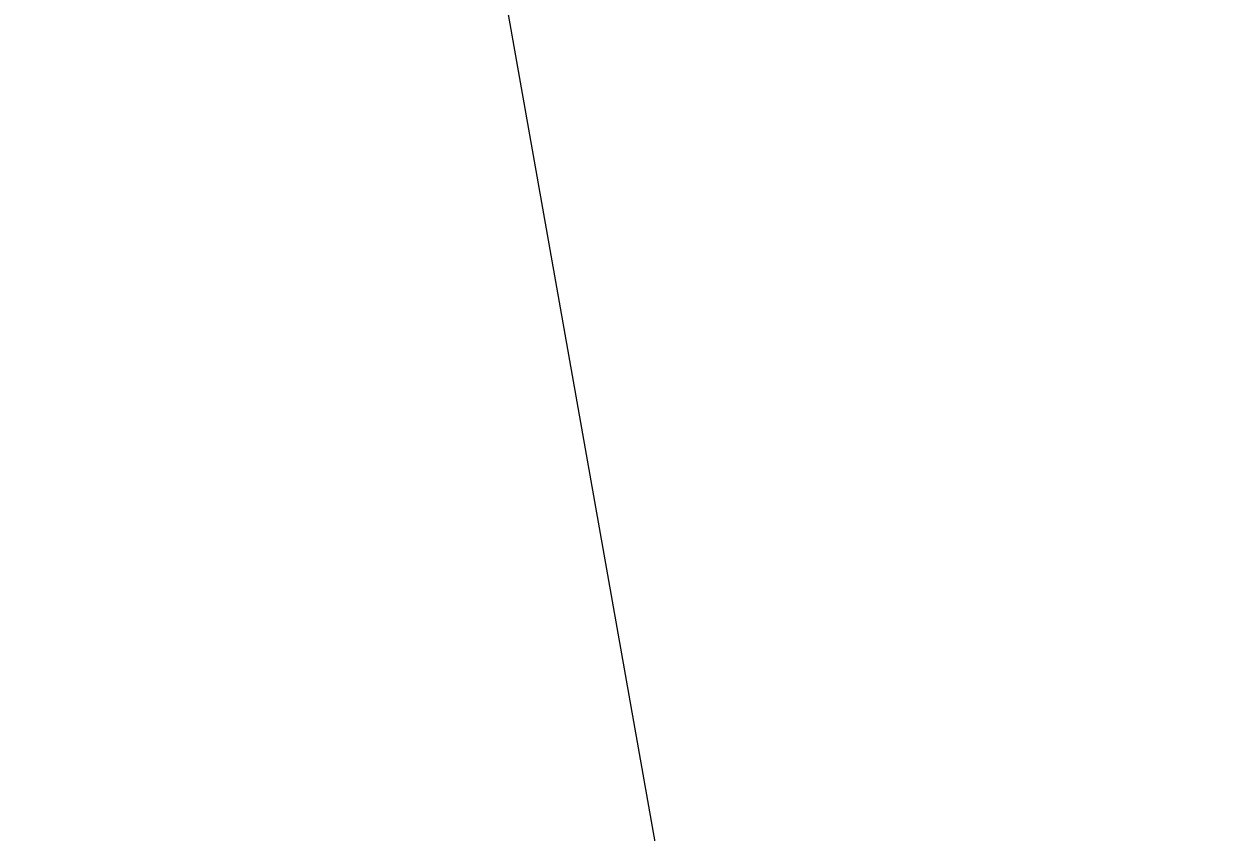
# Model space of a CAD drawing. Header units: millimetres. Extents: x -8417289 to 9420486, y 0 to 166066.
# Drawn here: x -196546.63 to -196541.791, y 105970.379 to 105973.639 of the extents above; entities that cross this region are included whole.
import ezdxf
from ezdxf import colors
from ezdxf.entities.mleader import LeaderData, LeaderLine
from ezdxf.math import Vec2, Vec3

# ---------------------------------------------------------------- set-up
doc = ezdxf.new("R2010")
doc.units = ezdxf.units.MM
doc.header["$MEASUREMENT"] = 0
doc.layers.get('0').update_dxf_attribs({"color": 250, "lineweight": 9})
for name, color, linetype, lineweight in [('_АР ТЕКСТ', 250, 'Continuous', 25), ('АР_Размеры', 175, 'Continuous', 9), ('АР_Сущ Несущая стена', 216, 'Continuous', 30)]:
    doc.layers.add(name, color=color, linetype=linetype, lineweight=lineweight)
doc.styles.add('ISOCPEUR', font='isocpeur.TTF')

# ---------------------------------------------------------------- blocks, each defined once
blk = doc.blocks.new('_DotSmall')
at = {"color": 0, "linetype": 'ByBlock', "const_width": 0.5}
blk.add_lwpolyline([(-0.0625, 0, 1), (0.0625, 0, 1)], format="xyb", close=True, dxfattribs=at)

msp = doc.modelspace()

# ---------------------------------------------------------------- linework, layer by layer
at = {"layer": 'АР_Размеры', "color": 5, "lineweight": 0, "ltscale": 100, "transparency": 33554687}
msp.add_lwpolyline([(-196541.5017, 105966.2576), (-196542.5579, 105964.7182, -0.667984), (-196543.1078, 105964.8395), (-196544.6781, 105973.6993, -0.414214), (-196544.5301, 105973.9113), (-196543.582, 105974.0793, -0.228752), (-196543.2249, 105973.9789, 0.710164), (-196542.5222, 105974.3731), (-196542.7137, 105975.4536, 0.4144), (-196542.9257, 105975.6017), (-196543.0457, 105975.5805, -0.66825), (-196543.2275, 105975.8653), (-196542.2185, 105977.1585, -0.164348), (-196541.8578, 105977.3484), (-196537.7761, 105978.0718, -0.164348)], format="xyb", dxfattribs=at)
msp.add_lwpolyline([(-196541.5017, 105966.2576), (-196542.5579, 105964.7182, -0.667984), (-196543.1078, 105964.8395), (-196544.6781, 105973.6993, -0.414214), (-196544.5301, 105973.9113), (-196543.582, 105974.0793, -0.228752), (-196543.2249, 105973.9789, 0.710164), (-196542.5222, 105974.3731), (-196542.7137, 105975.4536, 0.4144), (-196542.9257, 105975.6017), (-196543.0457, 105975.5805, -0.66825), (-196543.2275, 105975.8653), (-196542.2185, 105977.1585, -0.164348), (-196541.8578, 105977.3484), (-196537.7761, 105978.0718, -0.164348)], format="xyb", dxfattribs=at)
msp.add_lwpolyline([(-196541.5017, 105966.2576), (-196542.5579, 105964.7182, -0.667984), (-196543.1078, 105964.8395), (-196544.6781, 105973.6993, -0.414214), (-196544.5301, 105973.9113), (-196543.582, 105974.0793, -0.228752), (-196543.2249, 105973.9789, 0.710164), (-196542.5222, 105974.3731), (-196542.7137, 105975.4536, 0.4144), (-196542.9257, 105975.6017), (-196543.0457, 105975.5805, -0.66825), (-196543.2275, 105975.8653), (-196542.2185, 105977.1585, -0.164348), (-196541.8578, 105977.3484), (-196537.7761, 105978.0718, -0.164348)], format="xyb", dxfattribs=at)
msp.add_lwpolyline([(-196541.5017, 105966.2576), (-196542.5579, 105964.7182, -0.667984), (-196543.1078, 105964.8395), (-196544.6781, 105973.6993, -0.414214), (-196544.5301, 105973.9113), (-196543.582, 105974.0793, -0.228752), (-196543.2249, 105973.9789, 0.710164), (-196542.5222, 105974.3731), (-196542.7137, 105975.4536, 0.4144), (-196542.9257, 105975.6017), (-196543.0457, 105975.5805, -0.66825), (-196543.2275, 105975.8653), (-196542.2185, 105977.1585, -0.164348), (-196541.8578, 105977.3484), (-196537.7761, 105978.0718, -0.164348)], format="xyb", dxfattribs=at)
msp.add_lwpolyline([(-196541.5017, 105966.2576), (-196542.5579, 105964.7182, -0.667984), (-196543.1078, 105964.8395), (-196544.6781, 105973.6993, -0.414214), (-196544.5301, 105973.9113), (-196543.582, 105974.0793, -0.228752), (-196543.2249, 105973.9789, 0.710164), (-196542.5222, 105974.3731), (-196542.7137, 105975.4536, 0.4144), (-196542.9257, 105975.6017), (-196543.0457, 105975.5805, -0.66825), (-196543.2275, 105975.8653), (-196542.2185, 105977.1585, -0.164348), (-196541.8578, 105977.3484), (-196537.7761, 105978.0718, -0.164348)], format="xyb", dxfattribs=at)
msp.add_lwpolyline([(-196541.5017, 105966.2576), (-196542.5579, 105964.7182, -0.667984), (-196543.1078, 105964.8395), (-196544.6781, 105973.6993, -0.414214), (-196544.5301, 105973.9113), (-196543.582, 105974.0793, -0.228752), (-196543.2249, 105973.9789, 0.710164), (-196542.5222, 105974.3731), (-196542.7137, 105975.4536, 0.4144), (-196542.9257, 105975.6017), (-196543.0457, 105975.5805, -0.66825), (-196543.2275, 105975.8653), (-196542.2185, 105977.1585, -0.164348), (-196541.8578, 105977.3484), (-196537.7761, 105978.0718, -0.164348)], format="xyb", dxfattribs=at)
msp.add_lwpolyline([(-196541.5017, 105966.2576), (-196542.5579, 105964.7182, -0.667984), (-196543.1078, 105964.8395), (-196544.6781, 105973.6993, -0.414214), (-196544.5301, 105973.9113), (-196543.582, 105974.0793, -0.228752), (-196543.2249, 105973.9789, 0.710164), (-196542.5222, 105974.3731), (-196542.7137, 105975.4536, 0.4144), (-196542.9257, 105975.6017), (-196543.0457, 105975.5805, -0.66825), (-196543.2275, 105975.8653), (-196542.2185, 105977.1585, -0.164348), (-196541.8578, 105977.3484), (-196537.7761, 105978.0718, -0.164348)], format="xyb", dxfattribs=at)
msp.add_lwpolyline([(-196541.5017, 105966.2576), (-196542.5579, 105964.7182, -0.667984), (-196543.1078, 105964.8395), (-196544.6781, 105973.6993, -0.414214), (-196544.5301, 105973.9113), (-196543.582, 105974.0793, -0.228752), (-196543.2249, 105973.9789, 0.710164), (-196542.5222, 105974.3731), (-196542.7137, 105975.4536, 0.4144), (-196542.9257, 105975.6017), (-196543.0457, 105975.5805, -0.66825), (-196543.2275, 105975.8653), (-196542.2185, 105977.1585, -0.164348), (-196541.8578, 105977.3484), (-196537.7761, 105978.0718, -0.164348)], format="xyb", dxfattribs=at)
msp.add_lwpolyline([(-196541.5017, 105966.2576), (-196542.5579, 105964.7182, -0.667984), (-196543.1078, 105964.8395), (-196544.6781, 105973.6993, -0.414214), (-196544.5301, 105973.9113), (-196543.582, 105974.0793, -0.228752), (-196543.2249, 105973.9789, 0.710164), (-196542.5222, 105974.3731), (-196542.7137, 105975.4536, 0.4144), (-196542.9257, 105975.6017), (-196543.0457, 105975.5805, -0.66825), (-196543.2275, 105975.8653), (-196542.2185, 105977.1585, -0.164348), (-196541.8578, 105977.3484), (-196537.7761, 105978.0718, -0.164348)], format="xyb", dxfattribs=at)
msp.add_lwpolyline([(-196541.5017, 105966.2576), (-196542.5579, 105964.7182, -0.667984), (-196543.1078, 105964.8395), (-196544.6781, 105973.6993, -0.414214), (-196544.5301, 105973.9113), (-196543.582, 105974.0793, -0.228752), (-196543.2249, 105973.9789, 0.710164), (-196542.5222, 105974.3731), (-196542.7137, 105975.4536, 0.4144), (-196542.9257, 105975.6017), (-196543.0457, 105975.5805, -0.66825), (-196543.2275, 105975.8653), (-196542.2185, 105977.1585, -0.164348), (-196541.8578, 105977.3484), (-196537.7761, 105978.0718, -0.164348)], format="xyb", dxfattribs=at)
msp.add_lwpolyline([(-196541.5017, 105966.2576), (-196542.5579, 105964.7182, -0.667984), (-196543.1078, 105964.8395), (-196544.6781, 105973.6993, -0.414214), (-196544.5301, 105973.9113), (-196543.582, 105974.0793, -0.228752), (-196543.2249, 105973.9789, 0.710164), (-196542.5222, 105974.3731), (-196542.7137, 105975.4536, 0.4144), (-196542.9257, 105975.6017), (-196543.0457, 105975.5805, -0.66825), (-196543.2275, 105975.8653), (-196542.2185, 105977.1585, -0.164348), (-196541.8578, 105977.3484), (-196537.7761, 105978.0718, -0.164348)], format="xyb", dxfattribs=at)
msp.add_lwpolyline([(-196541.5017, 105966.2576), (-196542.5579, 105964.7182, -0.667984), (-196543.1078, 105964.8395), (-196544.6781, 105973.6993, -0.414214), (-196544.5301, 105973.9113), (-196543.582, 105974.0793, -0.228752), (-196543.2249, 105973.9789, 0.710164), (-196542.5222, 105974.3731), (-196542.7137, 105975.4536, 0.4144), (-196542.9257, 105975.6017), (-196543.0457, 105975.5805, -0.66825), (-196543.2275, 105975.8653), (-196542.2185, 105977.1585, -0.164348), (-196541.8578, 105977.3484), (-196537.7761, 105978.0718, -0.164348)], format="xyb", dxfattribs=at)
msp.add_lwpolyline([(-196541.5017, 105966.2576), (-196542.5579, 105964.7182, -0.667984), (-196543.1078, 105964.8395), (-196544.6781, 105973.6993, -0.414214), (-196544.5301, 105973.9113), (-196543.582, 105974.0793, -0.228752), (-196543.2249, 105973.9789, 0.710164), (-196542.5222, 105974.3731), (-196542.7137, 105975.4536, 0.4144), (-196542.9257, 105975.6017), (-196543.0457, 105975.5805, -0.66825), (-196543.2275, 105975.8653), (-196542.2185, 105977.1585, -0.164348), (-196541.8578, 105977.3484), (-196537.7761, 105978.0718, -0.164348)], format="xyb", dxfattribs=at)
msp.add_lwpolyline([(-196541.5017, 105966.2576), (-196542.5579, 105964.7182, -0.667984), (-196543.1078, 105964.8395), (-196544.6781, 105973.6993, -0.414214), (-196544.5301, 105973.9113), (-196543.582, 105974.0793, -0.228752), (-196543.2249, 105973.9789, 0.710164), (-196542.5222, 105974.3731), (-196542.7137, 105975.4536, 0.4144), (-196542.9257, 105975.6017), (-196543.0457, 105975.5805, -0.66825), (-196543.2275, 105975.8653), (-196542.2185, 105977.1585, -0.164348), (-196541.8578, 105977.3484), (-196537.7761, 105978.0718, -0.164348)], format="xyb", dxfattribs=at)
msp.add_lwpolyline([(-196541.5017, 105966.2576), (-196542.5579, 105964.7182, -0.667984), (-196543.1078, 105964.8395), (-196544.6781, 105973.6993, -0.414214), (-196544.5301, 105973.9113), (-196543.582, 105974.0793, -0.228752), (-196543.2249, 105973.9789, 0.710164), (-196542.5222, 105974.3731), (-196542.7137, 105975.4536, 0.4144), (-196542.9257, 105975.6017), (-196543.0457, 105975.5805, -0.66825), (-196543.2275, 105975.8653), (-196542.2185, 105977.1585, -0.164348), (-196541.8578, 105977.3484), (-196537.7761, 105978.0718, -0.164348)], format="xyb", dxfattribs=at)
msp.add_lwpolyline([(-196541.5017, 105966.2576), (-196542.5579, 105964.7182, -0.667984), (-196543.1078, 105964.8395), (-196544.6781, 105973.6993, -0.414214), (-196544.5301, 105973.9113), (-196543.582, 105974.0793, -0.228752), (-196543.2249, 105973.9789, 0.710164), (-196542.5222, 105974.3731), (-196542.7137, 105975.4536, 0.4144), (-196542.9257, 105975.6017), (-196543.0457, 105975.5805, -0.66825), (-196543.2275, 105975.8653), (-196542.2185, 105977.1585, -0.164348), (-196541.8578, 105977.3484), (-196537.7761, 105978.0718, -0.164348)], format="xyb", dxfattribs=at)
msp.add_lwpolyline([(-196541.5017, 105966.2576), (-196542.5579, 105964.7182, -0.667984), (-196543.1078, 105964.8395), (-196544.6781, 105973.6993, -0.414214), (-196544.5301, 105973.9113), (-196543.582, 105974.0793, -0.228752), (-196543.2249, 105973.9789, 0.710164), (-196542.5222, 105974.3731), (-196542.7137, 105975.4536, 0.4144), (-196542.9257, 105975.6017), (-196543.0457, 105975.5805, -0.66825), (-196543.2275, 105975.8653), (-196542.2185, 105977.1585, -0.164348), (-196541.8578, 105977.3484), (-196537.7761, 105978.0718, -0.164348)], format="xyb", dxfattribs=at)
msp.add_lwpolyline([(-196541.5017, 105966.2576), (-196542.5579, 105964.7182, -0.667984), (-196543.1078, 105964.8395), (-196544.6781, 105973.6993, -0.414214), (-196544.5301, 105973.9113), (-196543.582, 105974.0793, -0.228752), (-196543.2249, 105973.9789, 0.710164), (-196542.5222, 105974.3731), (-196542.7137, 105975.4536, 0.4144), (-196542.9257, 105975.6017), (-196543.0457, 105975.5805, -0.66825), (-196543.2275, 105975.8653), (-196542.2185, 105977.1585, -0.164348), (-196541.8578, 105977.3484), (-196537.7761, 105978.0718, -0.164348)], format="xyb", dxfattribs=at)
msp.add_lwpolyline([(-196541.5017, 105966.2576), (-196542.5579, 105964.7182, -0.667984), (-196543.1078, 105964.8395), (-196544.6781, 105973.6993, -0.414214), (-196544.5301, 105973.9113), (-196543.582, 105974.0793, -0.228752), (-196543.2249, 105973.9789, 0.710164), (-196542.5222, 105974.3731), (-196542.7137, 105975.4536, 0.4144), (-196542.9257, 105975.6017), (-196543.0457, 105975.5805, -0.66825), (-196543.2275, 105975.8653), (-196542.2185, 105977.1585, -0.164348), (-196541.8578, 105977.3484), (-196537.7761, 105978.0718, -0.164348)], format="xyb", dxfattribs=at)
msp.add_lwpolyline([(-196541.5017, 105966.2576), (-196542.5579, 105964.7182, -0.667984), (-196543.1078, 105964.8395), (-196544.6781, 105973.6993, -0.414214), (-196544.5301, 105973.9113), (-196543.582, 105974.0793, -0.228752), (-196543.2249, 105973.9789, 0.710164), (-196542.5222, 105974.3731), (-196542.7137, 105975.4536, 0.4144), (-196542.9257, 105975.6017), (-196543.0457, 105975.5805, -0.66825), (-196543.2275, 105975.8653), (-196542.2185, 105977.1585, -0.164348), (-196541.8578, 105977.3484), (-196537.7761, 105978.0718, -0.164348)], format="xyb", dxfattribs=at)
msp.add_lwpolyline([(-196541.5017, 105966.2576), (-196542.5579, 105964.7182, -0.667984), (-196543.1078, 105964.8395), (-196544.6781, 105973.6993, -0.414214), (-196544.5301, 105973.9113), (-196543.582, 105974.0793, -0.228752), (-196543.2249, 105973.9789, 0.710164), (-196542.5222, 105974.3731), (-196542.7137, 105975.4536, 0.4144), (-196542.9257, 105975.6017), (-196543.0457, 105975.5805, -0.66825), (-196543.2275, 105975.8653), (-196542.2185, 105977.1585, -0.164348), (-196541.8578, 105977.3484), (-196537.7761, 105978.0718, -0.164348)], format="xyb", dxfattribs=at)
msp.add_lwpolyline([(-196541.5017, 105966.2576), (-196542.5579, 105964.7182, -0.667984), (-196543.1078, 105964.8395), (-196544.6781, 105973.6993, -0.414214), (-196544.5301, 105973.9113), (-196543.582, 105974.0793, -0.228752), (-196543.2249, 105973.9789, 0.710164), (-196542.5222, 105974.3731), (-196542.7137, 105975.4536, 0.4144), (-196542.9257, 105975.6017), (-196543.0457, 105975.5805, -0.66825), (-196543.2275, 105975.8653), (-196542.2185, 105977.1585, -0.164348), (-196541.8578, 105977.3484), (-196537.7761, 105978.0718, -0.164348)], format="xyb", dxfattribs=at)
msp.add_lwpolyline([(-196541.5017, 105966.2576), (-196542.5579, 105964.7182, -0.667984), (-196543.1078, 105964.8395), (-196544.6781, 105973.6993, -0.414214), (-196544.5301, 105973.9113), (-196543.582, 105974.0793, -0.228752), (-196543.2249, 105973.9789, 0.710164), (-196542.5222, 105974.3731), (-196542.7137, 105975.4536, 0.4144), (-196542.9257, 105975.6017), (-196543.0457, 105975.5805, -0.66825), (-196543.2275, 105975.8653), (-196542.2185, 105977.1585, -0.164348), (-196541.8578, 105977.3484), (-196537.7761, 105978.0718, -0.164348)], format="xyb", dxfattribs=at)
msp.add_lwpolyline([(-196541.5017, 105966.2576), (-196542.5579, 105964.7182, -0.667984), (-196543.1078, 105964.8395), (-196544.6781, 105973.6993, -0.414214), (-196544.5301, 105973.9113), (-196543.582, 105974.0793, -0.228752), (-196543.2249, 105973.9789, 0.710164), (-196542.5222, 105974.3731), (-196542.7137, 105975.4536, 0.4144), (-196542.9257, 105975.6017), (-196543.0457, 105975.5805, -0.66825), (-196543.2275, 105975.8653), (-196542.2185, 105977.1585, -0.164348), (-196541.8578, 105977.3484), (-196537.7761, 105978.0718, -0.164348)], format="xyb", dxfattribs=at)
msp.add_lwpolyline([(-196541.5017, 105966.2576), (-196542.5579, 105964.7182, -0.667984), (-196543.1078, 105964.8395), (-196544.6781, 105973.6993, -0.414214), (-196544.5301, 105973.9113), (-196543.582, 105974.0793, -0.228752), (-196543.2249, 105973.9789, 0.710164), (-196542.5222, 105974.3731), (-196542.7137, 105975.4536, 0.4144), (-196542.9257, 105975.6017), (-196543.0457, 105975.5805, -0.66825), (-196543.2275, 105975.8653), (-196542.2185, 105977.1585, -0.164348), (-196541.8578, 105977.3484), (-196537.7761, 105978.0718, -0.164348)], format="xyb", dxfattribs=at)
msp.add_lwpolyline([(-196541.5017, 105966.2576), (-196542.5579, 105964.7182, -0.667984), (-196543.1078, 105964.8395), (-196544.6781, 105973.6993, -0.414214), (-196544.5301, 105973.9113), (-196543.582, 105974.0793, -0.228752), (-196543.2249, 105973.9789, 0.710164), (-196542.5222, 105974.3731), (-196542.7137, 105975.4536, 0.4144), (-196542.9257, 105975.6017), (-196543.0457, 105975.5805, -0.66825), (-196543.2275, 105975.8653), (-196542.2185, 105977.1585, -0.164348), (-196541.8578, 105977.3484), (-196537.7761, 105978.0718, -0.164348)], format="xyb", dxfattribs=at)
msp.add_lwpolyline([(-196541.5017, 105966.2576), (-196542.5579, 105964.7182, -0.667984), (-196543.1078, 105964.8395), (-196544.6781, 105973.6993, -0.414214), (-196544.5301, 105973.9113), (-196543.582, 105974.0793, -0.228752), (-196543.2249, 105973.9789, 0.710164), (-196542.5222, 105974.3731), (-196542.7137, 105975.4536, 0.4144), (-196542.9257, 105975.6017), (-196543.0457, 105975.5805, -0.66825), (-196543.2275, 105975.8653), (-196542.2185, 105977.1585, -0.164348), (-196541.8578, 105977.3484), (-196537.7761, 105978.0718, -0.164348)], format="xyb", dxfattribs=at)
msp.add_lwpolyline([(-196541.5017, 105966.2576), (-196542.5579, 105964.7182, -0.667984), (-196543.1078, 105964.8395), (-196544.6781, 105973.6993, -0.414214), (-196544.5301, 105973.9113), (-196543.582, 105974.0793, -0.228752), (-196543.2249, 105973.9789, 0.710164), (-196542.5222, 105974.3731), (-196542.7137, 105975.4536, 0.4144), (-196542.9257, 105975.6017), (-196543.0457, 105975.5805, -0.66825), (-196543.2275, 105975.8653), (-196542.2185, 105977.1585, -0.164348), (-196541.8578, 105977.3484), (-196537.7761, 105978.0718, -0.164348)], format="xyb", dxfattribs=at)
msp.add_lwpolyline([(-196541.5017, 105966.2576), (-196542.5579, 105964.7182, -0.667984), (-196543.1078, 105964.8395), (-196544.6781, 105973.6993, -0.414214), (-196544.5301, 105973.9113), (-196543.582, 105974.0793, -0.228752), (-196543.2249, 105973.9789, 0.710164), (-196542.5222, 105974.3731), (-196542.7137, 105975.4536, 0.4144), (-196542.9257, 105975.6017), (-196543.0457, 105975.5805, -0.66825), (-196543.2275, 105975.8653), (-196542.2185, 105977.1585, -0.164348), (-196541.8578, 105977.3484), (-196537.7761, 105978.0718, -0.164348)], format="xyb", dxfattribs=at)
msp.add_lwpolyline([(-196541.5017, 105966.2576), (-196542.5579, 105964.7182, -0.667984), (-196543.1078, 105964.8395), (-196544.6781, 105973.6993, -0.414214), (-196544.5301, 105973.9113), (-196543.582, 105974.0793, -0.228752), (-196543.2249, 105973.9789, 0.710164), (-196542.5222, 105974.3731), (-196542.7137, 105975.4536, 0.4144), (-196542.9257, 105975.6017), (-196543.0457, 105975.5805, -0.66825), (-196543.2275, 105975.8653), (-196542.2185, 105977.1585, -0.164348), (-196541.8578, 105977.3484), (-196537.7761, 105978.0718, -0.164348)], format="xyb", dxfattribs=at)
msp.add_lwpolyline([(-196541.5017, 105966.2576), (-196542.5579, 105964.7182, -0.667984), (-196543.1078, 105964.8395), (-196544.6781, 105973.6993, -0.414214), (-196544.5301, 105973.9113), (-196543.582, 105974.0793, -0.228752), (-196543.2249, 105973.9789, 0.710164), (-196542.5222, 105974.3731), (-196542.7137, 105975.4536, 0.4144), (-196542.9257, 105975.6017), (-196543.0457, 105975.5805, -0.66825), (-196543.2275, 105975.8653), (-196542.2185, 105977.1585, -0.164348), (-196541.8578, 105977.3484), (-196537.7761, 105978.0718, -0.164348)], format="xyb", dxfattribs=at)
msp.add_lwpolyline([(-196541.5017, 105966.2576), (-196542.5579, 105964.7182, -0.667984), (-196543.1078, 105964.8395), (-196544.6781, 105973.6993, -0.414214), (-196544.5301, 105973.9113), (-196543.582, 105974.0793, -0.228752), (-196543.2249, 105973.9789, 0.710164), (-196542.5222, 105974.3731), (-196542.7137, 105975.4536, 0.4144), (-196542.9257, 105975.6017), (-196543.0457, 105975.5805, -0.66825), (-196543.2275, 105975.8653), (-196542.2185, 105977.1585, -0.164348), (-196541.8578, 105977.3484), (-196537.7761, 105978.0718, -0.164348)], format="xyb", dxfattribs=at)
msp.add_lwpolyline([(-196541.5017, 105966.2576), (-196542.5579, 105964.7182, -0.667984), (-196543.1078, 105964.8395), (-196544.6781, 105973.6993, -0.414214), (-196544.5301, 105973.9113), (-196543.582, 105974.0793, -0.228752), (-196543.2249, 105973.9789, 0.710164), (-196542.5222, 105974.3731), (-196542.7137, 105975.4536, 0.4144), (-196542.9257, 105975.6017), (-196543.0457, 105975.5805, -0.66825), (-196543.2275, 105975.8653), (-196542.2185, 105977.1585, -0.164348), (-196541.8578, 105977.3484), (-196537.7761, 105978.0718, -0.164348)], format="xyb", dxfattribs=at)
msp.add_lwpolyline([(-196541.5017, 105966.2576), (-196542.5579, 105964.7182, -0.667984), (-196543.1078, 105964.8395), (-196544.6781, 105973.6993, -0.414214), (-196544.5301, 105973.9113), (-196543.582, 105974.0793, -0.228752), (-196543.2249, 105973.9789, 0.710164), (-196542.5222, 105974.3731), (-196542.7137, 105975.4536, 0.4144), (-196542.9257, 105975.6017), (-196543.0457, 105975.5805, -0.66825), (-196543.2275, 105975.8653), (-196542.2185, 105977.1585, -0.164348), (-196541.8578, 105977.3484), (-196537.7761, 105978.0718, -0.164348)], format="xyb", dxfattribs=at)
msp.add_lwpolyline([(-196541.5017, 105966.2576), (-196542.5579, 105964.7182, -0.667984), (-196543.1078, 105964.8395), (-196544.6781, 105973.6993, -0.414214), (-196544.5301, 105973.9113), (-196543.582, 105974.0793, -0.228752), (-196543.2249, 105973.9789, 0.710164), (-196542.5222, 105974.3731), (-196542.7137, 105975.4536, 0.4144), (-196542.9257, 105975.6017), (-196543.0457, 105975.5805, -0.66825), (-196543.2275, 105975.8653), (-196542.2185, 105977.1585, -0.164348), (-196541.8578, 105977.3484), (-196537.7761, 105978.0718, -0.164348)], format="xyb", dxfattribs=at)
msp.add_lwpolyline([(-196541.5017, 105966.2576), (-196542.5579, 105964.7182, -0.667984), (-196543.1078, 105964.8395), (-196544.6781, 105973.6993, -0.414214), (-196544.5301, 105973.9113), (-196543.582, 105974.0793, -0.228752), (-196543.2249, 105973.9789, 0.710164), (-196542.5222, 105974.3731), (-196542.7137, 105975.4536, 0.4144), (-196542.9257, 105975.6017), (-196543.0457, 105975.5805, -0.66825), (-196543.2275, 105975.8653), (-196542.2185, 105977.1585, -0.164348), (-196541.8578, 105977.3484), (-196537.7761, 105978.0718, -0.164348)], format="xyb", dxfattribs=at)
msp.add_lwpolyline([(-196541.5017, 105966.2576), (-196542.5579, 105964.7182, -0.667984), (-196543.1078, 105964.8395), (-196544.6781, 105973.6993, -0.414214), (-196544.5301, 105973.9113), (-196543.582, 105974.0793, -0.228752), (-196543.2249, 105973.9789, 0.710164), (-196542.5222, 105974.3731), (-196542.7137, 105975.4536, 0.4144), (-196542.9257, 105975.6017), (-196543.0457, 105975.5805, -0.66825), (-196543.2275, 105975.8653), (-196542.2185, 105977.1585, -0.164348), (-196541.8578, 105977.3484), (-196537.7761, 105978.0718, -0.164348)], format="xyb", dxfattribs=at)
msp.add_lwpolyline([(-196541.5017, 105966.2576), (-196542.5579, 105964.7182, -0.667984), (-196543.1078, 105964.8395), (-196544.6781, 105973.6993, -0.414214), (-196544.5301, 105973.9113), (-196543.582, 105974.0793, -0.228752), (-196543.2249, 105973.9789, 0.710164), (-196542.5222, 105974.3731), (-196542.7137, 105975.4536, 0.4144), (-196542.9257, 105975.6017), (-196543.0457, 105975.5805, -0.66825), (-196543.2275, 105975.8653), (-196542.2185, 105977.1585, -0.164348), (-196541.8578, 105977.3484), (-196537.7761, 105978.0718, -0.164348)], format="xyb", dxfattribs=at)
msp.add_lwpolyline([(-196541.5017, 105966.2576), (-196542.5579, 105964.7182, -0.667984), (-196543.1078, 105964.8395), (-196544.6781, 105973.6993, -0.414214), (-196544.5301, 105973.9113), (-196543.582, 105974.0793, -0.228752), (-196543.2249, 105973.9789, 0.710164), (-196542.5222, 105974.3731), (-196542.7137, 105975.4536, 0.4144), (-196542.9257, 105975.6017), (-196543.0457, 105975.5805, -0.66825), (-196543.2275, 105975.8653), (-196542.2185, 105977.1585, -0.164348), (-196541.8578, 105977.3484), (-196537.7761, 105978.0718, -0.164348)], format="xyb", dxfattribs=at)
msp.add_lwpolyline([(-196541.5017, 105966.2576), (-196542.5579, 105964.7182, -0.667984), (-196543.1078, 105964.8395), (-196544.6781, 105973.6993, -0.414214), (-196544.5301, 105973.9113), (-196543.582, 105974.0793, -0.228752), (-196543.2249, 105973.9789, 0.710164), (-196542.5222, 105974.3731), (-196542.7137, 105975.4536, 0.4144), (-196542.9257, 105975.6017), (-196543.0457, 105975.5805, -0.66825), (-196543.2275, 105975.8653), (-196542.2185, 105977.1585, -0.164348), (-196541.8578, 105977.3484), (-196537.7761, 105978.0718, -0.164348)], format="xyb", dxfattribs=at)
msp.add_lwpolyline([(-196541.5017, 105966.2576), (-196542.5579, 105964.7182, -0.667984), (-196543.1078, 105964.8395), (-196544.6781, 105973.6993, -0.414214), (-196544.5301, 105973.9113), (-196543.582, 105974.0793, -0.228752), (-196543.2249, 105973.9789, 0.710164), (-196542.5222, 105974.3731), (-196542.7137, 105975.4536, 0.4144), (-196542.9257, 105975.6017), (-196543.0457, 105975.5805, -0.66825), (-196543.2275, 105975.8653), (-196542.2185, 105977.1585, -0.164348), (-196541.8578, 105977.3484), (-196537.7761, 105978.0718, -0.164348)], format="xyb", dxfattribs=at)
msp.add_lwpolyline([(-196541.5017, 105966.2576), (-196542.5579, 105964.7182, -0.667984), (-196543.1078, 105964.8395), (-196544.6781, 105973.6993, -0.414214), (-196544.5301, 105973.9113), (-196543.582, 105974.0793, -0.228752), (-196543.2249, 105973.9789, 0.710164), (-196542.5222, 105974.3731), (-196542.7137, 105975.4536, 0.4144), (-196542.9257, 105975.6017), (-196543.0457, 105975.5805, -0.66825), (-196543.2275, 105975.8653), (-196542.2185, 105977.1585, -0.164348), (-196541.8578, 105977.3484), (-196537.7761, 105978.0718, -0.164348)], format="xyb", dxfattribs=at)
msp.add_lwpolyline([(-196541.5017, 105966.2576), (-196542.5579, 105964.7182, -0.667984), (-196543.1078, 105964.8395), (-196544.6781, 105973.6993, -0.414214), (-196544.5301, 105973.9113), (-196543.582, 105974.0793, -0.228752), (-196543.2249, 105973.9789, 0.710164), (-196542.5222, 105974.3731), (-196542.7137, 105975.4536, 0.4144), (-196542.9257, 105975.6017), (-196543.0457, 105975.5805, -0.66825), (-196543.2275, 105975.8653), (-196542.2185, 105977.1585, -0.164348), (-196541.8578, 105977.3484), (-196537.7761, 105978.0718, -0.164348)], format="xyb", dxfattribs=at)
msp.add_lwpolyline([(-196541.5017, 105966.2576), (-196542.5579, 105964.7182, -0.667984), (-196543.1078, 105964.8395), (-196544.6781, 105973.6993, -0.414214), (-196544.5301, 105973.9113), (-196543.582, 105974.0793, -0.228752), (-196543.2249, 105973.9789, 0.710164), (-196542.5222, 105974.3731), (-196542.7137, 105975.4536, 0.4144), (-196542.9257, 105975.6017), (-196543.0457, 105975.5805, -0.66825), (-196543.2275, 105975.8653), (-196542.2185, 105977.1585, -0.164348), (-196541.8578, 105977.3484), (-196537.7761, 105978.0718, -0.164348)], format="xyb", dxfattribs=at)
msp.add_lwpolyline([(-196541.5017, 105966.2576), (-196542.5579, 105964.7182, -0.667984), (-196543.1078, 105964.8395), (-196544.6781, 105973.6993, -0.414214), (-196544.5301, 105973.9113), (-196543.582, 105974.0793, -0.228752), (-196543.2249, 105973.9789, 0.710164), (-196542.5222, 105974.3731), (-196542.7137, 105975.4536, 0.4144), (-196542.9257, 105975.6017), (-196543.0457, 105975.5805, -0.66825), (-196543.2275, 105975.8653), (-196542.2185, 105977.1585, -0.164348), (-196541.8578, 105977.3484), (-196537.7761, 105978.0718, -0.164348)], format="xyb", dxfattribs=at)
msp.add_lwpolyline([(-196541.5017, 105966.2576), (-196542.5579, 105964.7182, -0.667984), (-196543.1078, 105964.8395), (-196544.6781, 105973.6993, -0.414214), (-196544.5301, 105973.9113), (-196543.582, 105974.0793, -0.228752), (-196543.2249, 105973.9789, 0.710164), (-196542.5222, 105974.3731), (-196542.7137, 105975.4536, 0.4144), (-196542.9257, 105975.6017), (-196543.0457, 105975.5805, -0.66825), (-196543.2275, 105975.8653), (-196542.2185, 105977.1585, -0.164348), (-196541.8578, 105977.3484), (-196537.7761, 105978.0718, -0.164348)], format="xyb", dxfattribs=at)
msp.add_lwpolyline([(-196541.5017, 105966.2576), (-196542.5579, 105964.7182, -0.667984), (-196543.1078, 105964.8395), (-196544.6781, 105973.6993, -0.414214), (-196544.5301, 105973.9113), (-196543.582, 105974.0793, -0.228752), (-196543.2249, 105973.9789, 0.710164), (-196542.5222, 105974.3731), (-196542.7137, 105975.4536, 0.4144), (-196542.9257, 105975.6017), (-196543.0457, 105975.5805, -0.66825), (-196543.2275, 105975.8653), (-196542.2185, 105977.1585, -0.164348), (-196541.8578, 105977.3484), (-196537.7761, 105978.0718, -0.164348)], format="xyb", dxfattribs=at)
msp.add_lwpolyline([(-196541.5017, 105966.2576), (-196542.5579, 105964.7182, -0.667984), (-196543.1078, 105964.8395), (-196544.6781, 105973.6993, -0.414214), (-196544.5301, 105973.9113), (-196543.582, 105974.0793, -0.228752), (-196543.2249, 105973.9789, 0.710164), (-196542.5222, 105974.3731), (-196542.7137, 105975.4536, 0.4144), (-196542.9257, 105975.6017), (-196543.0457, 105975.5805, -0.66825), (-196543.2275, 105975.8653), (-196542.2185, 105977.1585, -0.164348), (-196541.8578, 105977.3484), (-196537.7761, 105978.0718, -0.164348)], format="xyb", dxfattribs=at)
msp.add_lwpolyline([(-196541.5017, 105966.2576), (-196542.5579, 105964.7182, -0.667984), (-196543.1078, 105964.8395), (-196544.6781, 105973.6993, -0.414214), (-196544.5301, 105973.9113), (-196543.582, 105974.0793, -0.228752), (-196543.2249, 105973.9789, 0.710164), (-196542.5222, 105974.3731), (-196542.7137, 105975.4536, 0.4144), (-196542.9257, 105975.6017), (-196543.0457, 105975.5805, -0.66825), (-196543.2275, 105975.8653), (-196542.2185, 105977.1585, -0.164348), (-196541.8578, 105977.3484), (-196537.7761, 105978.0718, -0.164348)], format="xyb", dxfattribs=at)
msp.add_lwpolyline([(-196541.5017, 105966.2576), (-196542.5579, 105964.7182, -0.667984), (-196543.1078, 105964.8395), (-196544.6781, 105973.6993, -0.414214), (-196544.5301, 105973.9113), (-196543.582, 105974.0793, -0.228752), (-196543.2249, 105973.9789, 0.710164), (-196542.5222, 105974.3731), (-196542.7137, 105975.4536, 0.4144), (-196542.9257, 105975.6017), (-196543.0457, 105975.5805, -0.66825), (-196543.2275, 105975.8653), (-196542.2185, 105977.1585, -0.164348), (-196541.8578, 105977.3484), (-196537.7761, 105978.0718, -0.164348)], format="xyb", dxfattribs=at)
msp.add_lwpolyline([(-196541.5017, 105966.2576), (-196542.5579, 105964.7182, -0.667984), (-196543.1078, 105964.8395), (-196544.6781, 105973.6993, -0.414214), (-196544.5301, 105973.9113), (-196543.582, 105974.0793, -0.228752), (-196543.2249, 105973.9789, 0.710164), (-196542.5222, 105974.3731), (-196542.7137, 105975.4536, 0.4144), (-196542.9257, 105975.6017), (-196543.0457, 105975.5805, -0.66825), (-196543.2275, 105975.8653), (-196542.2185, 105977.1585, -0.164348), (-196541.8578, 105977.3484), (-196537.7761, 105978.0718, -0.164348)], format="xyb", dxfattribs=at)
msp.add_lwpolyline([(-196541.5017, 105966.2576), (-196542.5579, 105964.7182, -0.667984), (-196543.1078, 105964.8395), (-196544.6781, 105973.6993, -0.414214), (-196544.5301, 105973.9113), (-196543.582, 105974.0793, -0.228752), (-196543.2249, 105973.9789, 0.710164), (-196542.5222, 105974.3731), (-196542.7137, 105975.4536, 0.4144), (-196542.9257, 105975.6017), (-196543.0457, 105975.5805, -0.66825), (-196543.2275, 105975.8653), (-196542.2185, 105977.1585, -0.164348), (-196541.8578, 105977.3484), (-196537.7761, 105978.0718, -0.164348)], format="xyb", dxfattribs=at)
msp.add_lwpolyline([(-196541.5017, 105966.2576), (-196542.5579, 105964.7182, -0.667984), (-196543.1078, 105964.8395), (-196544.6781, 105973.6993, -0.414214), (-196544.5301, 105973.9113), (-196543.582, 105974.0793, -0.228752), (-196543.2249, 105973.9789, 0.710164), (-196542.5222, 105974.3731), (-196542.7137, 105975.4536, 0.4144), (-196542.9257, 105975.6017), (-196543.0457, 105975.5805, -0.66825), (-196543.2275, 105975.8653), (-196542.2185, 105977.1585, -0.164348), (-196541.8578, 105977.3484), (-196537.7761, 105978.0718, -0.164348)], format="xyb", dxfattribs=at)
msp.add_lwpolyline([(-196541.5017, 105966.2576), (-196542.5579, 105964.7182, -0.667984), (-196543.1078, 105964.8395), (-196544.6781, 105973.6993, -0.414214), (-196544.5301, 105973.9113), (-196543.582, 105974.0793, -0.228752), (-196543.2249, 105973.9789, 0.710164), (-196542.5222, 105974.3731), (-196542.7137, 105975.4536, 0.4144), (-196542.9257, 105975.6017), (-196543.0457, 105975.5805, -0.66825), (-196543.2275, 105975.8653), (-196542.2185, 105977.1585, -0.164348), (-196541.8578, 105977.3484), (-196537.7761, 105978.0718, -0.164348)], format="xyb", dxfattribs=at)
msp.add_lwpolyline([(-196541.5017, 105966.2576), (-196542.5579, 105964.7182, -0.667984), (-196543.1078, 105964.8395), (-196544.6781, 105973.6993, -0.414214), (-196544.5301, 105973.9113), (-196543.582, 105974.0793, -0.228752), (-196543.2249, 105973.9789, 0.710164), (-196542.5222, 105974.3731), (-196542.7137, 105975.4536, 0.4144), (-196542.9257, 105975.6017), (-196543.0457, 105975.5805, -0.66825), (-196543.2275, 105975.8653), (-196542.2185, 105977.1585, -0.164348), (-196541.8578, 105977.3484), (-196537.7761, 105978.0718, -0.164348)], format="xyb", dxfattribs=at)
msp.add_lwpolyline([(-196541.5017, 105966.2576), (-196542.5579, 105964.7182, -0.667984), (-196543.1078, 105964.8395), (-196544.6781, 105973.6993, -0.414214), (-196544.5301, 105973.9113), (-196543.582, 105974.0793, -0.228752), (-196543.2249, 105973.9789, 0.710164), (-196542.5222, 105974.3731), (-196542.7137, 105975.4536, 0.4144), (-196542.9257, 105975.6017), (-196543.0457, 105975.5805, -0.66825), (-196543.2275, 105975.8653), (-196542.2185, 105977.1585, -0.164348), (-196541.8578, 105977.3484), (-196537.7761, 105978.0718, -0.164348)], format="xyb", dxfattribs=at)
msp.add_lwpolyline([(-196541.5017, 105966.2576), (-196542.5579, 105964.7182, -0.667984), (-196543.1078, 105964.8395), (-196544.6781, 105973.6993, -0.414214), (-196544.5301, 105973.9113), (-196543.582, 105974.0793, -0.228752), (-196543.2249, 105973.9789, 0.710164), (-196542.5222, 105974.3731), (-196542.7137, 105975.4536, 0.4144), (-196542.9257, 105975.6017), (-196543.0457, 105975.5805, -0.66825), (-196543.2275, 105975.8653), (-196542.2185, 105977.1585, -0.164348), (-196541.8578, 105977.3484), (-196537.7761, 105978.0718, -0.164348)], format="xyb", dxfattribs=at)
msp.add_lwpolyline([(-196541.5017, 105966.2576), (-196542.5579, 105964.7182, -0.667984), (-196543.1078, 105964.8395), (-196544.6781, 105973.6993, -0.414214), (-196544.5301, 105973.9113), (-196543.582, 105974.0793, -0.228752), (-196543.2249, 105973.9789, 0.710164), (-196542.5222, 105974.3731), (-196542.7137, 105975.4536, 0.4144), (-196542.9257, 105975.6017), (-196543.0457, 105975.5805, -0.66825), (-196543.2275, 105975.8653), (-196542.2185, 105977.1585, -0.164348), (-196541.8578, 105977.3484), (-196537.7761, 105978.0718, -0.164348)], format="xyb", dxfattribs=at)
msp.add_lwpolyline([(-196541.5017, 105966.2576), (-196542.5579, 105964.7182, -0.667984), (-196543.1078, 105964.8395), (-196544.6781, 105973.6993, -0.414214), (-196544.5301, 105973.9113), (-196543.582, 105974.0793, -0.228752), (-196543.2249, 105973.9789, 0.710164), (-196542.5222, 105974.3731), (-196542.7137, 105975.4536, 0.4144), (-196542.9257, 105975.6017), (-196543.0457, 105975.5805, -0.66825), (-196543.2275, 105975.8653), (-196542.2185, 105977.1585, -0.164348), (-196541.8578, 105977.3484), (-196537.7761, 105978.0718, -0.164348)], format="xyb", dxfattribs=at)
msp.add_lwpolyline([(-196541.5017, 105966.2576), (-196542.5579, 105964.7182, -0.667984), (-196543.1078, 105964.8395), (-196544.6781, 105973.6993, -0.414214), (-196544.5301, 105973.9113), (-196543.582, 105974.0793, -0.228752), (-196543.2249, 105973.9789, 0.710164), (-196542.5222, 105974.3731), (-196542.7137, 105975.4536, 0.4144), (-196542.9257, 105975.6017), (-196543.0457, 105975.5805, -0.66825), (-196543.2275, 105975.8653), (-196542.2185, 105977.1585, -0.164348), (-196541.8578, 105977.3484), (-196537.7761, 105978.0718, -0.164348)], format="xyb", dxfattribs=at)
msp.add_lwpolyline([(-196541.5017, 105966.2576), (-196542.5579, 105964.7182, -0.667984), (-196543.1078, 105964.8395), (-196544.6781, 105973.6993, -0.414214), (-196544.5301, 105973.9113), (-196543.582, 105974.0793, -0.228752), (-196543.2249, 105973.9789, 0.710164), (-196542.5222, 105974.3731), (-196542.7137, 105975.4536, 0.4144), (-196542.9257, 105975.6017), (-196543.0457, 105975.5805, -0.66825), (-196543.2275, 105975.8653), (-196542.2185, 105977.1585, -0.164348), (-196541.8578, 105977.3484), (-196537.7761, 105978.0718, -0.164348)], format="xyb", dxfattribs=at)
msp.add_lwpolyline([(-196541.5017, 105966.2576), (-196542.5579, 105964.7182, -0.667984), (-196543.1078, 105964.8395), (-196544.6781, 105973.6993, -0.414214), (-196544.5301, 105973.9113), (-196543.582, 105974.0793, -0.228752), (-196543.2249, 105973.9789, 0.710164), (-196542.5222, 105974.3731), (-196542.7137, 105975.4536, 0.4144), (-196542.9257, 105975.6017), (-196543.0457, 105975.5805, -0.66825), (-196543.2275, 105975.8653), (-196542.2185, 105977.1585, -0.164348), (-196541.8578, 105977.3484), (-196537.7761, 105978.0718, -0.164348)], format="xyb", dxfattribs=at)
msp.add_lwpolyline([(-196541.5017, 105966.2576), (-196542.5579, 105964.7182, -0.667984), (-196543.1078, 105964.8395), (-196544.6781, 105973.6993, -0.414214), (-196544.5301, 105973.9113), (-196543.582, 105974.0793, -0.228752), (-196543.2249, 105973.9789, 0.710164), (-196542.5222, 105974.3731), (-196542.7137, 105975.4536, 0.4144), (-196542.9257, 105975.6017), (-196543.0457, 105975.5805, -0.66825), (-196543.2275, 105975.8653), (-196542.2185, 105977.1585, -0.164348), (-196541.8578, 105977.3484), (-196537.7761, 105978.0718, -0.164348)], format="xyb", dxfattribs=at)
msp.add_lwpolyline([(-196541.5017, 105966.2576), (-196542.5579, 105964.7182, -0.667984), (-196543.1078, 105964.8395), (-196544.6781, 105973.6993, -0.414214), (-196544.5301, 105973.9113), (-196543.582, 105974.0793, -0.228752), (-196543.2249, 105973.9789, 0.710164), (-196542.5222, 105974.3731), (-196542.7137, 105975.4536, 0.4144), (-196542.9257, 105975.6017), (-196543.0457, 105975.5805, -0.66825), (-196543.2275, 105975.8653), (-196542.2185, 105977.1585, -0.164348), (-196541.8578, 105977.3484), (-196537.7761, 105978.0718, -0.164348)], format="xyb", dxfattribs=at)
msp.add_lwpolyline([(-196541.5017, 105966.2576), (-196542.5579, 105964.7182, -0.667984), (-196543.1078, 105964.8395), (-196544.6781, 105973.6993, -0.414214), (-196544.5301, 105973.9113), (-196543.582, 105974.0793, -0.228752), (-196543.2249, 105973.9789, 0.710164), (-196542.5222, 105974.3731), (-196542.7137, 105975.4536, 0.4144), (-196542.9257, 105975.6017), (-196543.0457, 105975.5805, -0.66825), (-196543.2275, 105975.8653), (-196542.2185, 105977.1585, -0.164348), (-196541.8578, 105977.3484), (-196537.7761, 105978.0718, -0.164348)], format="xyb", dxfattribs=at)
msp.add_lwpolyline([(-196541.5017, 105966.2576), (-196542.5579, 105964.7182, -0.667984), (-196543.1078, 105964.8395), (-196544.6781, 105973.6993, -0.414214), (-196544.5301, 105973.9113), (-196543.582, 105974.0793, -0.228752), (-196543.2249, 105973.9789, 0.710164), (-196542.5222, 105974.3731), (-196542.7137, 105975.4536, 0.4144), (-196542.9257, 105975.6017), (-196543.0457, 105975.5805, -0.66825), (-196543.2275, 105975.8653), (-196542.2185, 105977.1585, -0.164348), (-196541.8578, 105977.3484), (-196537.7761, 105978.0718, -0.164348)], format="xyb", dxfattribs=at)
msp.add_lwpolyline([(-196541.5017, 105966.2576), (-196542.5579, 105964.7182, -0.667984), (-196543.1078, 105964.8395), (-196544.6781, 105973.6993, -0.414214), (-196544.5301, 105973.9113), (-196543.582, 105974.0793, -0.228752), (-196543.2249, 105973.9789, 0.710164), (-196542.5222, 105974.3731), (-196542.7137, 105975.4536, 0.4144), (-196542.9257, 105975.6017), (-196543.0457, 105975.5805, -0.66825), (-196543.2275, 105975.8653), (-196542.2185, 105977.1585, -0.164348), (-196541.8578, 105977.3484), (-196537.7761, 105978.0718, -0.164348)], format="xyb", dxfattribs=at)
msp.add_lwpolyline([(-196541.5017, 105966.2576), (-196542.5579, 105964.7182, -0.667984), (-196543.1078, 105964.8395), (-196544.6781, 105973.6993, -0.414214), (-196544.5301, 105973.9113), (-196543.582, 105974.0793, -0.228752), (-196543.2249, 105973.9789, 0.710164), (-196542.5222, 105974.3731), (-196542.7137, 105975.4536, 0.4144), (-196542.9257, 105975.6017), (-196543.0457, 105975.5805, -0.66825), (-196543.2275, 105975.8653), (-196542.2185, 105977.1585, -0.164348), (-196541.8578, 105977.3484), (-196537.7761, 105978.0718, -0.164348)], format="xyb", dxfattribs=at)
msp.add_lwpolyline([(-196541.5017, 105966.2576), (-196542.5579, 105964.7182, -0.667984), (-196543.1078, 105964.8395), (-196544.6781, 105973.6993, -0.414214), (-196544.5301, 105973.9113), (-196543.582, 105974.0793, -0.228752), (-196543.2249, 105973.9789, 0.710164), (-196542.5222, 105974.3731), (-196542.7137, 105975.4536, 0.4144), (-196542.9257, 105975.6017), (-196543.0457, 105975.5805, -0.66825), (-196543.2275, 105975.8653), (-196542.2185, 105977.1585, -0.164348), (-196541.8578, 105977.3484), (-196537.7761, 105978.0718, -0.164348)], format="xyb", dxfattribs=at)
msp.add_lwpolyline([(-196541.5017, 105966.2576), (-196542.5579, 105964.7182, -0.667984), (-196543.1078, 105964.8395), (-196544.6781, 105973.6993, -0.414214), (-196544.5301, 105973.9113), (-196543.582, 105974.0793, -0.228752), (-196543.2249, 105973.9789, 0.710164), (-196542.5222, 105974.3731), (-196542.7137, 105975.4536, 0.4144), (-196542.9257, 105975.6017), (-196543.0457, 105975.5805, -0.66825), (-196543.2275, 105975.8653), (-196542.2185, 105977.1585, -0.164348), (-196541.8578, 105977.3484), (-196537.7761, 105978.0718, -0.164348)], format="xyb", dxfattribs=at)
msp.add_lwpolyline([(-196541.5017, 105966.2576), (-196542.5579, 105964.7182, -0.667984), (-196543.1078, 105964.8395), (-196544.6781, 105973.6993, -0.414214), (-196544.5301, 105973.9113), (-196543.582, 105974.0793, -0.228752), (-196543.2249, 105973.9789, 0.710164), (-196542.5222, 105974.3731), (-196542.7137, 105975.4536, 0.4144), (-196542.9257, 105975.6017), (-196543.0457, 105975.5805, -0.66825), (-196543.2275, 105975.8653), (-196542.2185, 105977.1585, -0.164348), (-196541.8578, 105977.3484), (-196537.7761, 105978.0718, -0.164348)], format="xyb", dxfattribs=at)
msp.add_lwpolyline([(-196541.5017, 105966.2576), (-196542.5579, 105964.7182, -0.667984), (-196543.1078, 105964.8395), (-196544.6781, 105973.6993, -0.414214), (-196544.5301, 105973.9113), (-196543.582, 105974.0793, -0.228752), (-196543.2249, 105973.9789, 0.710164), (-196542.5222, 105974.3731), (-196542.7137, 105975.4536, 0.4144), (-196542.9257, 105975.6017), (-196543.0457, 105975.5805, -0.66825), (-196543.2275, 105975.8653), (-196542.2185, 105977.1585, -0.164348), (-196541.8578, 105977.3484), (-196537.7761, 105978.0718, -0.164348)], format="xyb", dxfattribs=at)
msp.add_lwpolyline([(-196541.5017, 105966.2576), (-196542.5579, 105964.7182, -0.667984), (-196543.1078, 105964.8395), (-196544.6781, 105973.6993, -0.414214), (-196544.5301, 105973.9113), (-196543.582, 105974.0793, -0.228752), (-196543.2249, 105973.9789, 0.710164), (-196542.5222, 105974.3731), (-196542.7137, 105975.4536, 0.4144), (-196542.9257, 105975.6017), (-196543.0457, 105975.5805, -0.66825), (-196543.2275, 105975.8653), (-196542.2185, 105977.1585, -0.164348), (-196541.8578, 105977.3484), (-196537.7761, 105978.0718, -0.164348)], format="xyb", dxfattribs=at)
msp.add_lwpolyline([(-196541.5017, 105966.2576), (-196542.5579, 105964.7182, -0.667984), (-196543.1078, 105964.8395), (-196544.6781, 105973.6993, -0.414214), (-196544.5301, 105973.9113), (-196543.582, 105974.0793, -0.228752), (-196543.2249, 105973.9789, 0.710164), (-196542.5222, 105974.3731), (-196542.7137, 105975.4536, 0.4144), (-196542.9257, 105975.6017), (-196543.0457, 105975.5805, -0.66825), (-196543.2275, 105975.8653), (-196542.2185, 105977.1585, -0.164348), (-196541.8578, 105977.3484), (-196537.7761, 105978.0718, -0.164348)], format="xyb", dxfattribs=at)
msp.add_lwpolyline([(-196541.5017, 105966.2576), (-196542.5579, 105964.7182, -0.667984), (-196543.1078, 105964.8395), (-196544.6781, 105973.6993, -0.414214), (-196544.5301, 105973.9113), (-196543.582, 105974.0793, -0.228752), (-196543.2249, 105973.9789, 0.710164), (-196542.5222, 105974.3731), (-196542.7137, 105975.4536, 0.4144), (-196542.9257, 105975.6017), (-196543.0457, 105975.5805, -0.66825), (-196543.2275, 105975.8653), (-196542.2185, 105977.1585, -0.164348), (-196541.8578, 105977.3484), (-196537.7761, 105978.0718, -0.164348)], format="xyb", dxfattribs=at)
msp.add_lwpolyline([(-196541.5017, 105966.2576), (-196542.5579, 105964.7182, -0.667984), (-196543.1078, 105964.8395), (-196544.6781, 105973.6993, -0.414214), (-196544.5301, 105973.9113), (-196543.582, 105974.0793, -0.228752), (-196543.2249, 105973.9789, 0.710164), (-196542.5222, 105974.3731), (-196542.7137, 105975.4536, 0.4144), (-196542.9257, 105975.6017), (-196543.0457, 105975.5805, -0.66825), (-196543.2275, 105975.8653), (-196542.2185, 105977.1585, -0.164348), (-196541.8578, 105977.3484), (-196537.7761, 105978.0718, -0.164348)], format="xyb", dxfattribs=at)
msp.add_lwpolyline([(-196541.5017, 105966.2576), (-196542.5579, 105964.7182, -0.667984), (-196543.1078, 105964.8395), (-196544.6781, 105973.6993, -0.414214), (-196544.5301, 105973.9113), (-196543.582, 105974.0793, -0.228752), (-196543.2249, 105973.9789, 0.710164), (-196542.5222, 105974.3731), (-196542.7137, 105975.4536, 0.4144), (-196542.9257, 105975.6017), (-196543.0457, 105975.5805, -0.66825), (-196543.2275, 105975.8653), (-196542.2185, 105977.1585, -0.164348), (-196541.8578, 105977.3484), (-196537.7761, 105978.0718, -0.164348)], format="xyb", dxfattribs=at)
msp.add_lwpolyline([(-196541.5017, 105966.2576), (-196542.5579, 105964.7182, -0.667984), (-196543.1078, 105964.8395), (-196544.6781, 105973.6993, -0.414214), (-196544.5301, 105973.9113), (-196543.582, 105974.0793, -0.228752), (-196543.2249, 105973.9789, 0.710164), (-196542.5222, 105974.3731), (-196542.7137, 105975.4536, 0.4144), (-196542.9257, 105975.6017), (-196543.0457, 105975.5805, -0.66825), (-196543.2275, 105975.8653), (-196542.2185, 105977.1585, -0.164348), (-196541.8578, 105977.3484), (-196537.7761, 105978.0718, -0.164348)], format="xyb", dxfattribs=at)
msp.add_lwpolyline([(-196541.5017, 105966.2576), (-196542.5579, 105964.7182, -0.667984), (-196543.1078, 105964.8395), (-196544.6781, 105973.6993, -0.414214), (-196544.5301, 105973.9113), (-196543.582, 105974.0793, -0.228752), (-196543.2249, 105973.9789, 0.710164), (-196542.5222, 105974.3731), (-196542.7137, 105975.4536, 0.4144), (-196542.9257, 105975.6017), (-196543.0457, 105975.5805, -0.66825), (-196543.2275, 105975.8653), (-196542.2185, 105977.1585, -0.164348), (-196541.8578, 105977.3484), (-196537.7761, 105978.0718, -0.164348)], format="xyb", dxfattribs=at)
msp.add_lwpolyline([(-196541.5017, 105966.2576), (-196542.5579, 105964.7182, -0.667984), (-196543.1078, 105964.8395), (-196544.6781, 105973.6993, -0.414214), (-196544.5301, 105973.9113), (-196543.582, 105974.0793, -0.228752), (-196543.2249, 105973.9789, 0.710164), (-196542.5222, 105974.3731), (-196542.7137, 105975.4536, 0.4144), (-196542.9257, 105975.6017), (-196543.0457, 105975.5805, -0.66825), (-196543.2275, 105975.8653), (-196542.2185, 105977.1585, -0.164348), (-196541.8578, 105977.3484), (-196537.7761, 105978.0718, -0.164348)], format="xyb", dxfattribs=at)
msp.add_lwpolyline([(-196541.5017, 105966.2576), (-196542.5579, 105964.7182, -0.667984), (-196543.1078, 105964.8395), (-196544.6781, 105973.6993, -0.414214), (-196544.5301, 105973.9113), (-196543.582, 105974.0793, -0.228752), (-196543.2249, 105973.9789, 0.710164), (-196542.5222, 105974.3731), (-196542.7137, 105975.4536, 0.4144), (-196542.9257, 105975.6017), (-196543.0457, 105975.5805, -0.66825), (-196543.2275, 105975.8653), (-196542.2185, 105977.1585, -0.164348), (-196541.8578, 105977.3484), (-196537.7761, 105978.0718, -0.164348)], format="xyb", dxfattribs=at)
msp.add_lwpolyline([(-196541.5017, 105966.2576), (-196542.5579, 105964.7182, -0.667984), (-196543.1078, 105964.8395), (-196544.6781, 105973.6993, -0.414214), (-196544.5301, 105973.9113), (-196543.582, 105974.0793, -0.228752), (-196543.2249, 105973.9789, 0.710164), (-196542.5222, 105974.3731), (-196542.7137, 105975.4536, 0.4144), (-196542.9257, 105975.6017), (-196543.0457, 105975.5805, -0.66825), (-196543.2275, 105975.8653), (-196542.2185, 105977.1585, -0.164348), (-196541.8578, 105977.3484), (-196537.7761, 105978.0718, -0.164348)], format="xyb", dxfattribs=at)
msp.add_lwpolyline([(-196541.5017, 105966.2576), (-196542.5579, 105964.7182, -0.667984), (-196543.1078, 105964.8395), (-196544.6781, 105973.6993, -0.414214), (-196544.5301, 105973.9113), (-196543.582, 105974.0793, -0.228752), (-196543.2249, 105973.9789, 0.710164), (-196542.5222, 105974.3731), (-196542.7137, 105975.4536, 0.4144), (-196542.9257, 105975.6017), (-196543.0457, 105975.5805, -0.66825), (-196543.2275, 105975.8653), (-196542.2185, 105977.1585, -0.164348), (-196541.8578, 105977.3484), (-196537.7761, 105978.0718, -0.164348)], format="xyb", dxfattribs=at)
msp.add_lwpolyline([(-196541.5017, 105966.2576), (-196542.5579, 105964.7182, -0.667984), (-196543.1078, 105964.8395), (-196544.6781, 105973.6993, -0.414214), (-196544.5301, 105973.9113), (-196543.582, 105974.0793, -0.228752), (-196543.2249, 105973.9789, 0.710164), (-196542.5222, 105974.3731), (-196542.7137, 105975.4536, 0.4144), (-196542.9257, 105975.6017), (-196543.0457, 105975.5805, -0.66825), (-196543.2275, 105975.8653), (-196542.2185, 105977.1585, -0.164348), (-196541.8578, 105977.3484), (-196537.7761, 105978.0718, -0.164348)], format="xyb", dxfattribs=at)
msp.add_lwpolyline([(-196541.5017, 105966.2576), (-196542.5579, 105964.7182, -0.667984), (-196543.1078, 105964.8395), (-196544.6781, 105973.6993, -0.414214), (-196544.5301, 105973.9113), (-196543.582, 105974.0793, -0.228752), (-196543.2249, 105973.9789, 0.710164), (-196542.5222, 105974.3731), (-196542.7137, 105975.4536, 0.4144), (-196542.9257, 105975.6017), (-196543.0457, 105975.5805, -0.66825), (-196543.2275, 105975.8653), (-196542.2185, 105977.1585, -0.164348), (-196541.8578, 105977.3484), (-196537.7761, 105978.0718, -0.164348)], format="xyb", dxfattribs=at)
msp.add_lwpolyline([(-196541.5017, 105966.2576), (-196542.5579, 105964.7182, -0.667984), (-196543.1078, 105964.8395), (-196544.6781, 105973.6993, -0.414214), (-196544.5301, 105973.9113), (-196543.582, 105974.0793, -0.228752), (-196543.2249, 105973.9789, 0.710164), (-196542.5222, 105974.3731), (-196542.7137, 105975.4536, 0.4144), (-196542.9257, 105975.6017), (-196543.0457, 105975.5805, -0.66825), (-196543.2275, 105975.8653), (-196542.2185, 105977.1585, -0.164348), (-196541.8578, 105977.3484), (-196537.7761, 105978.0718, -0.164348)], format="xyb", dxfattribs=at)
msp.add_lwpolyline([(-196541.5017, 105966.2576), (-196542.5579, 105964.7182, -0.667984), (-196543.1078, 105964.8395), (-196544.6781, 105973.6993, -0.414214), (-196544.5301, 105973.9113), (-196543.582, 105974.0793, -0.228752), (-196543.2249, 105973.9789, 0.710164), (-196542.5222, 105974.3731), (-196542.7137, 105975.4536, 0.4144), (-196542.9257, 105975.6017), (-196543.0457, 105975.5805, -0.66825), (-196543.2275, 105975.8653), (-196542.2185, 105977.1585, -0.164348), (-196541.8578, 105977.3484), (-196537.7761, 105978.0718, -0.164348)], format="xyb", dxfattribs=at)
msp.add_lwpolyline([(-196541.5017, 105966.2576), (-196542.5579, 105964.7182, -0.667984), (-196543.1078, 105964.8395), (-196544.6781, 105973.6993, -0.414214), (-196544.5301, 105973.9113), (-196543.582, 105974.0793, -0.228752), (-196543.2249, 105973.9789, 0.710164), (-196542.5222, 105974.3731), (-196542.7137, 105975.4536, 0.4144), (-196542.9257, 105975.6017), (-196543.0457, 105975.5805, -0.66825), (-196543.2275, 105975.8653), (-196542.2185, 105977.1585, -0.164348), (-196541.8578, 105977.3484), (-196537.7761, 105978.0718, -0.164348)], format="xyb", dxfattribs=at)
msp.add_lwpolyline([(-196541.5017, 105966.2576), (-196542.5579, 105964.7182, -0.667984), (-196543.1078, 105964.8395), (-196544.6781, 105973.6993, -0.414214), (-196544.5301, 105973.9113), (-196543.582, 105974.0793, -0.228752), (-196543.2249, 105973.9789, 0.710164), (-196542.5222, 105974.3731), (-196542.7137, 105975.4536, 0.4144), (-196542.9257, 105975.6017), (-196543.0457, 105975.5805, -0.66825), (-196543.2275, 105975.8653), (-196542.2185, 105977.1585, -0.164348), (-196541.8578, 105977.3484), (-196537.7761, 105978.0718, -0.164348)], format="xyb", dxfattribs=at)
msp.add_lwpolyline([(-196541.5017, 105966.2576), (-196542.5579, 105964.7182, -0.667984), (-196543.1078, 105964.8395), (-196544.6781, 105973.6993, -0.414214), (-196544.5301, 105973.9113), (-196543.582, 105974.0793, -0.228752), (-196543.2249, 105973.9789, 0.710164), (-196542.5222, 105974.3731), (-196542.7137, 105975.4536, 0.4144), (-196542.9257, 105975.6017), (-196543.0457, 105975.5805, -0.66825), (-196543.2275, 105975.8653), (-196542.2185, 105977.1585, -0.164348), (-196541.8578, 105977.3484), (-196537.7761, 105978.0718, -0.164348)], format="xyb", dxfattribs=at)
msp.add_lwpolyline([(-196541.5017, 105966.2576), (-196542.5579, 105964.7182, -0.667984), (-196543.1078, 105964.8395), (-196544.6781, 105973.6993, -0.414214), (-196544.5301, 105973.9113), (-196543.582, 105974.0793, -0.228752), (-196543.2249, 105973.9789, 0.710164), (-196542.5222, 105974.3731), (-196542.7137, 105975.4536, 0.4144), (-196542.9257, 105975.6017), (-196543.0457, 105975.5805, -0.66825), (-196543.2275, 105975.8653), (-196542.2185, 105977.1585, -0.164348), (-196541.8578, 105977.3484), (-196537.7761, 105978.0718, -0.164348)], format="xyb", dxfattribs=at)
at = {"layer": 'АР_Сущ Несущая стена', "lineweight": 18, "ltscale": 100}
msp.add_arc((-197116.3547, 115484.5893), 9778.6546, 272.59254797, 356.63539137, dxfattribs=at)

# ---------------------------------------------------------------- leaders
at = {"layer": '_АР ТЕКСТ'}
ml = msp.add_multileader_mtext('Standard', dxfattribs=at)
ml.set_content('{\\W0.8;-2,550}', color=256, style='ISOCPEUR')
ml.set_leader_properties(color=256, linetype='Continuous', lineweight=-1)
ml.set_arrow_properties(name='DOTSMALL')
ml.build(insert=Vec2(0, 0))
ml.multileader.update_dxf_attribs({"has_text_frame": 1, "text_left_attachment_type": 4, "text_right_attachment_type": 4, "dogleg_length": 100, "arrow_head_size": 180})
ctx = ml.context
ctx.base_point, ctx.char_height, ctx.arrow_head_size, ctx.landing_gap_size, ctx.plane_origin = Vec3(-314736.0149, 120073.2763, -1.9618), 250, 180, 50, Vec3(-314255.6815, 117829.2579, -1.9618)
ctx.left_attachment, ctx.right_attachment = 4, 4
notes = []
notes.append((ctx, [(0, (0, 0, 0), (0, 0), (1, 0), 1, [])]))
ctx.mtext.insert, ctx.mtext.width, ctx.mtext.defined_height, ctx.mtext.line_spacing_style, ctx.mtext.flow_direction = Vec3(-314686.0149, 120406.6097, -1.9618), 801.086406, 330.7096, 2, 5
for ctx, leaders in notes:
    for number, flags, end, landing, length, lines in leaders:
        leader = LeaderData()
        leader.index, (leader.has_last_leader_line, leader.has_dogleg_vector, leader.attachment_direction) = number, flags
        leader.last_leader_point, leader.dogleg_vector, leader.dogleg_length = Vec3(end), Vec3(landing), length
        for number, points, colour, breaks in lines:
            line = LeaderLine()
            line.index, line.vertices, line.color, line.breaks = number, Vec3.list(points), colors.encode_raw_color(colour), breaks
            leader.lines.append(line)
        ctx.leaders.append(leader)

doc.saveas('drawing.dxf')
